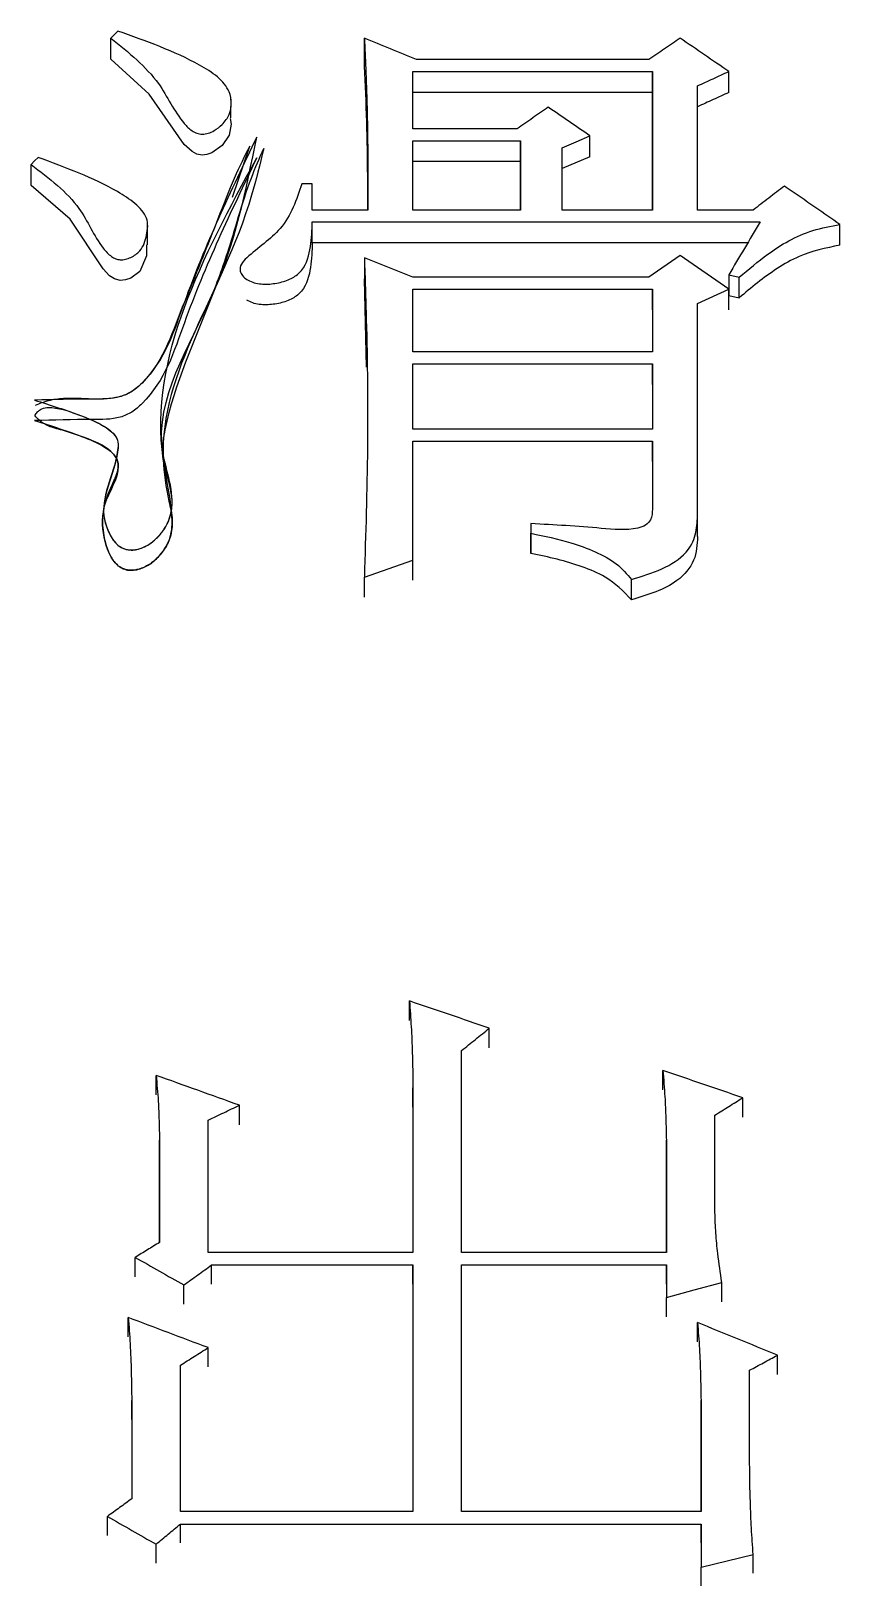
# Model space of a CAD drawing. Header units: millimetres. Extents: x 5659 to 7608, y 3628 to 5007.
# Drawn here: x 6105.147 to 6107.668, y 4816.518 to 4821.364 of the extents above; entities that cross this region are included whole.
import ezdxf

# ---------------------------------------------------------------- set-up
doc = ezdxf.new("R2010")
doc.units = ezdxf.units.MM

msp = doc.modelspace()

# ---------------------------------------------------------------- linework, layer by layer
at = {"color": 7, "linetype": 'Continuous', "lineweight": 25}
for p, q in [((6105.4179, 4821.3644), (6105.3963, 4821.3422)), ((6105.3963, 4821.2768), (6105.3963, 4821.3422)), ((6106.186, 4821.2768), (6106.186, 4821.3422)), ((6107.073, 4821.2754), (6106.3482, 4821.2755)), ((6106.3374, 4821.2384), (6107.0838, 4821.2384)), ((6106.3374, 4821.06), (6106.3374, 4821.2384)), ((6107.0838, 4821.2384), (6107.0838, 4820.8066)), ((6107.0838, 4821.1731), (6107.0838, 4821.2384)), ((6107.3218, 4821.1731), (6107.3218, 4821.2384)), ((6105.7695, 4821.1492), (6105.7695, 4821.1586)), ((6107.0838, 4821.1731), (6106.3374, 4821.1731)), ((6107.0838, 4820.8066), (6107.0838, 4821.1731)), ((6107.2244, 4820.8066), (6107.2244, 4821.1938)), ((6105.7695, 4821.0935), (6105.7695, 4821.1294)), ((6106.6619, 4821.06), (6106.3374, 4821.06)), ((6106.3374, 4821.0228), (6106.6727, 4821.0228)), ((6106.3374, 4820.8066), (6106.3374, 4821.0228)), ((6106.6727, 4821.0228), (6106.6727, 4820.8066)), ((6106.6727, 4820.9579), (6106.6727, 4821.0228)), ((6106.8891, 4820.9727), (6106.8891, 4821.0377)), ((6105.7749, 4820.8467), (6105.8293, 4821.0062)), ((6106.8025, 4820.8066), (6106.8025, 4821.0005)), ((6106.8891, 4820.9727), (6106.8025, 4820.9356)), ((6106.6727, 4820.9579), (6106.3374, 4820.9579)), ((6106.6727, 4820.8066), (6106.6727, 4820.9579)), ((6106.0237, 4820.8887), (6105.9913, 4820.8887)), ((6106.0237, 4820.8066), (6106.0237, 4820.8887)), ((6106.1968, 4820.8066), (6106.0237, 4820.8066)), ((6106.0237, 4820.7693), (6107.4191, 4820.7693)), ((6106.0237, 4820.7046), (6106.0237, 4820.7693)), ((6106.6727, 4820.8066), (6106.3374, 4820.8066)), ((6107.0838, 4820.8066), (6106.8025, 4820.8066)), ((6107.3975, 4820.8066), (6107.2244, 4820.8066)), ((6105.5106, 4820.6978), (6105.5106, 4820.7625)), ((6107.668, 4820.6971), (6107.668, 4820.7618)), ((6107.3809, 4820.7046), (6106.0237, 4820.7046)), ((6105.7985, 4820.6218), (6105.7985, 4820.6214)), ((6106.3374, 4820.5972), (6106.186, 4820.6571)), ((6106.186, 4820.6571), (6106.186, 4820.5926)), ((6107.1703, 4820.6646), (6107.073, 4820.5972)), ((6107.3218, 4820.5598), (6107.1703, 4820.6646)), ((6106.1927, 4820.3165), (6106.186, 4820.5926)), ((6107.073, 4820.5972), (6106.3374, 4820.5972)), ((6107.3218, 4820.6047), (6107.3542, 4820.5972)), ((6107.3218, 4820.6047), (6107.3218, 4820.5403)), ((6107.3542, 4820.5328), (6107.3542, 4820.5972)), ((6106.3374, 4820.5598), (6107.0838, 4820.5598)), ((6106.3374, 4820.3647), (6106.3374, 4820.5598)), ((6107.0838, 4820.5598), (6107.0838, 4820.3646)), ((6107.0838, 4820.4954), (6107.0838, 4820.5598)), ((6107.2244, 4820.5148), (6107.3218, 4820.5598)), ((6107.3218, 4820.4954), (6107.3218, 4820.5598)), ((6107.3218, 4820.5403), (6107.3542, 4820.5328)), ((6107.2244, 4819.8518), (6107.2244, 4820.5148)), ((6107.0838, 4820.3646), (6106.3374, 4820.3647)), ((6106.3374, 4820.3271), (6107.0838, 4820.3271)), ((6106.3374, 4820.1238), (6106.3374, 4820.3271)), ((6107.0838, 4820.3271), (6107.0838, 4820.1238)), ((6107.0838, 4820.2631), (6107.0838, 4820.3271)), ((6107.0838, 4820.1238), (6106.3374, 4820.1238)), ((6106.3374, 4820.0861), (6107.0838, 4820.0861)), ((6106.3374, 4819.7155), (6106.3374, 4820.0861)), ((6107.0838, 4820.0861), (6107.0838, 4819.8745)), ((6107.0838, 4820.0224), (6107.0838, 4820.0861)), ((6107.2244, 4819.7885), (6107.2244, 4819.8518)), ((6106.7052, 4819.8291), (6106.7052, 4819.7988)), ((6106.7052, 4819.8291), (6106.7052, 4819.7658)), ((6106.7052, 4819.7354), (6106.7052, 4819.7988)), ((6106.186, 4819.6624), (6106.3374, 4819.7155)), ((6106.3374, 4819.6523), (6106.3374, 4819.7155)), ((6106.186, 4819.5993), (6106.186, 4819.6624)), ((6107.0189, 4819.5916), (6107.0189, 4819.6548)), ((6106.3266, 4818.2798), (6106.3266, 4818.341)), ((6106.5754, 4818.195), (6106.5754, 4818.256)), ((6106.4889, 4817.5572), (6106.4889, 4818.1864)), ((6105.5369, 4818.0481), (6105.5369, 4818.109)), ((6107.1163, 4818.0636), (6107.1163, 4818.1245)), ((6106.3374, 4818.0703), (6106.3374, 4817.5572)), ((6106.3374, 4818.0095), (6106.3374, 4818.0703)), ((6105.7966, 4817.9553), (6105.7966, 4818.016)), ((6107.3651, 4817.9785), (6107.3651, 4818.0393)), ((6105.6992, 4817.5572), (6105.6992, 4817.9695)), ((6107.2785, 4817.6819), (6107.2785, 4817.985)), ((6105.5478, 4817.9074), (6105.5478, 4817.5884)), ((6105.5478, 4817.8468), (6105.5478, 4817.9074)), ((6107.1271, 4817.9074), (6107.1271, 4817.5572)), ((6107.1271, 4817.8468), (6107.1271, 4817.9074)), ((6105.5478, 4817.5884), (6105.5478, 4817.8465)), ((6107.1271, 4817.5572), (6107.1271, 4817.8465)), ((6105.472, 4817.4815), (6105.472, 4817.5416)), ((6106.3374, 4817.5572), (6105.6992, 4817.5572)), ((6107.1271, 4817.5572), (6106.4889, 4817.5572)), ((6105.71, 4817.5182), (6106.3374, 4817.5182)), ((6105.71, 4817.4581), (6105.71, 4817.5182)), ((6106.3374, 4817.5182), (6106.3374, 4816.7499)), ((6106.3374, 4817.4581), (6106.3374, 4817.5182)), ((6106.4889, 4817.5182), (6107.1271, 4817.5182)), ((6106.4889, 4816.7499), (6106.4889, 4817.5182)), ((6107.1271, 4817.5182), (6107.1271, 4817.4167)), ((6107.1271, 4817.4581), (6107.1271, 4817.5182)), ((6105.6235, 4817.3957), (6105.6235, 4817.4557)), ((6107.3002, 4817.4035), (6107.3002, 4817.4635)), ((6107.1271, 4817.3567), (6107.1271, 4817.4167)), ((6105.4504, 4817.2943), (6105.4504, 4817.3542)), ((6107.2244, 4817.2787), (6107.2244, 4817.3385)), ((6105.6992, 4817.2005), (6105.6992, 4817.2603)), ((6107.4732, 4817.1771), (6107.4732, 4817.2368)), ((6105.6127, 4816.7499), (6105.6127, 4817.2055)), ((6107.3867, 4816.8994), (6107.3867, 4817.1898)), ((6105.4612, 4817.0958), (6105.4612, 4816.7893)), ((6105.4612, 4817.0362), (6105.4612, 4817.0958)), ((6107.2353, 4817.0958), (6107.2353, 4816.7499)), ((6107.2353, 4817.0362), (6107.2353, 4817.0958)), ((6107.2353, 4816.7499), (6107.2353, 4817.0359)), ((6106.3374, 4816.7499), (6105.6127, 4816.7499)), ((6107.2353, 4816.7499), (6106.4889, 4816.7499)), ((6105.3855, 4816.6751), (6105.3855, 4816.7342)), ((6105.6127, 4816.6515), (6105.6127, 4816.7105)), ((6107.2353, 4816.7105), (6107.2353, 4816.5765)), ((6107.2353, 4816.6515), (6107.2353, 4816.7105)), ((6105.537, 4816.5885), (6105.537, 4816.6475)), ((6107.3975, 4816.557), (6107.3975, 4816.6159)), ((6107.2353, 4816.5176), (6107.2353, 4816.5765))]:
    msp.add_line(p, q, dxfattribs=at)
at = {"color": 7, "linetype": 'Continuous', "lineweight": 25, "flags": 128}
for points in [[(6105.7679, 4821.0921), (6105.7714, 4821.0743), (6105.7648, 4821.0398), (6105.7425, 4821.0082), (6105.7102, 4820.9853), (6105.6956, 4820.9799), (6105.6808, 4820.9781), (6105.6644, 4820.9811), (6105.6492, 4820.9886), (6105.6249, 4821.0112), (6105.5158, 4821.1675), (6105.3963, 4821.2768), (6105.3963, 4821.2768)], [(6106.8025, 4821.0005), (6106.8458, 4821.0191), (6106.8891, 4821.0377)], [(6105.1691, 4820.9707), (6105.1583, 4820.9595), (6105.1475, 4820.9484)], [(6105.1475, 4820.8835), (6105.1475, 4820.9075), (6105.1475, 4820.9279), (6105.1475, 4820.9484)], [(6105.5071, 4820.6978), (6105.5073, 4820.6641), (6105.4859, 4820.6147), (6105.4583, 4820.5945), (6105.4418, 4820.5886), (6105.4251, 4820.5871), (6105.4076, 4820.5919), (6105.3919, 4820.6019), (6105.3723, 4820.6228), (6105.2691, 4820.778), (6105.1475, 4820.8835), (6105.1475, 4820.8835)], [(6107.1271, 4817.4167), (6107.2136, 4817.4401), (6107.3002, 4817.4635)], [(6105.6127, 4816.7105), (6106.2465, 4816.7105), (6107.2353, 4816.7105)], [(6107.2353, 4816.5765), (6107.3164, 4816.5962), (6107.3975, 4816.6159)]]:
    msp.add_lwpolyline(points, dxfattribs=at)
at = {"color": 7, "linetype": 'Continuous', "lineweight": 25}
for points, knots in [([(6105.3963, 4821.3422), (6105.4514, 4821.2978), (6105.5488, 4821.2191), (6105.5954, 4821.106), (6105.6432, 4821.0562), (6105.6636, 4821.0456), (6105.6816, 4821.0419), (6105.7008, 4821.0455), (6105.7222, 4821.0558), (6105.7465, 4821.0748), (6105.7674, 4821.1039), (6105.7735, 4821.1398), (6105.766, 4821.1817), (6105.73, 4821.2242), (6105.6165, 4821.2937), (6105.506, 4821.3331), (6105.4179, 4821.3644)], [0, 0, 0, 0, 0.207529, 0.367372, 0.400835, 0.41667, 0.431354, 0.448141, 0.466694, 0.497248, 0.538464, 0.578549, 0.61996, 0.682145, 0.746849, 1, 1, 1, 1]), ([(6106.186, 4821.3422), (6106.1874, 4821.3107), (6106.1892, 4821.2714), (6106.191, 4821.2281), (6106.1916, 4821.2143), (6106.1919, 4821.2044), (6106.1923, 4821.1946), (6106.1929, 4821.1788), (6106.1934, 4821.1631), (6106.1939, 4821.1473), (6106.1943, 4821.1315), (6106.1947, 4821.1157), (6106.1951, 4821.096), (6106.1954, 4821.0802), (6106.1957, 4821.0644), (6106.1959, 4821.0486), (6106.1961, 4821.0328), (6106.1963, 4821.017), (6106.1964, 4821.0051), (6106.1965, 4820.9953), (6106.1965, 4820.9854), (6106.1966, 4820.9775), (6106.1967, 4820.9676), (6106.1967, 4820.9597), (6106.1967, 4820.9518), (6106.1968, 4820.9438), (6106.1968, 4820.9359), (6106.1968, 4820.926), (6106.1968, 4820.9181), (6106.1968, 4820.9102), (6106.1968, 4820.9023), (6106.1968, 4820.8944), (6106.1968, 4820.8845), (6106.1968, 4820.8765), (6106.1968, 4820.8686), (6106.1968, 4820.8607), (6106.1968, 4820.8528), (6106.1968, 4820.8429), (6106.1968, 4820.8359), (6106.1968, 4820.829), (6106.1968, 4820.825), (6106.1968, 4820.8201), (6106.1968, 4820.8161), (6106.1968, 4820.8113), (6106.1968, 4820.8085), (6106.1968, 4820.8066)], [0, 0, 0, 0, 0.176928, 0.221159, 0.243275, 0.254333, 0.276449, 0.298565, 0.342797, 0.364913, 0.387029, 0.431261, 0.453377, 0.497609, 0.519725, 0.54184, 0.586072, 0.608188, 0.630304, 0.65242, 0.663478, 0.685594, 0.696652, 0.718768, 0.729826, 0.740884, 0.763, 0.774058, 0.796174, 0.807232, 0.818289, 0.840405, 0.851463, 0.873579, 0.884637, 0.895695, 0.917811, 0.928869, 0.950985, 0.956514, 0.967572, 0.973101, 0.984159, 0.989688, 1, 1, 1, 1]), ([(6106.3482, 4821.2755), (6106.3212, 4821.2866), (6106.2671, 4821.3088), (6106.213, 4821.331), (6106.186, 4821.3422)], [0, 0, 0, 0, 0.4999992, 1, 1, 1, 1]), ([(6107.1703, 4821.3422), (6107.1541, 4821.331), (6107.1217, 4821.3088), (6107.0892, 4821.2866), (6107.073, 4821.2754)], [0, 0, 0, 0, 0.499998, 1, 1, 1, 1]), ([(6107.3218, 4821.2384), (6107.2965, 4821.2557), (6107.246, 4821.2903), (6107.1956, 4821.3249), (6107.1703, 4821.3422)], [0, 0, 0, 0, 0.4999988, 1, 1, 1, 1]), ([(6106.1966, 4820.8066), (6106.1967, 4820.8484), (6106.1967, 4820.948), (6106.1934, 4821.1047), (6106.1884, 4821.2194), (6106.186, 4821.2768)], [0, 0, 0, 0, 0.2657714, 0.632843, 1, 1, 1, 1]), ([(6107.2244, 4821.1938), (6107.2406, 4821.2012), (6107.2731, 4821.2161), (6107.3055, 4821.2309), (6107.3218, 4821.2384)], [0, 0, 0, 0, 0.499999, 1, 1, 1, 1]), ([(6107.3218, 4821.1731), (6107.3055, 4821.1657), (6107.2731, 4821.1509), (6107.2406, 4821.136), (6107.2244, 4821.1286)], [0, 0, 0, 0, 0.499998, 1, 1, 1, 1]), ([(6106.7593, 4821.127), (6106.743, 4821.1158), (6106.7106, 4821.0935), (6106.6781, 4821.0712), (6106.6619, 4821.06)], [0, 0, 0, 0, 0.499998, 1, 1, 1, 1]), ([(6106.8891, 4821.0377), (6106.8674, 4821.0526), (6106.8242, 4821.0824), (6106.7809, 4821.1121), (6106.7593, 4821.127)], [0, 0, 0, 0, 0.499999, 1, 1, 1, 1]), ([(6105.1583, 4820.2141), (6105.2074, 4820.1986), (6105.2845, 4820.1742), (6105.3691, 4820.139), (6105.4047, 4820.1106), (6105.4195, 4820.0884), (6105.4157, 4820.0003), (6105.3539, 4819.9043), (6105.387, 4819.8026), (6105.4081, 4819.7694), (6105.4271, 4819.7549), (6105.4425, 4819.7484), (6105.4598, 4819.7459), (6105.4784, 4819.748), (6105.4975, 4819.7546), (6105.5196, 4819.7669), (6105.5432, 4819.7862), (6105.57, 4819.8199), (6105.6042, 4819.9099), (6105.4918, 4820.1602), (6105.7512, 4820.5412), (6105.8174, 4820.8693), (6105.8506, 4821.034)], [0, 0, 0, 0, 0.062139, 0.097741, 0.110846, 0.121745, 0.134474, 0.241844, 0.272517, 0.28985, 0.296872, 0.303283, 0.310072, 0.317098, 0.324991, 0.334204, 0.348814, 0.364868, 0.393646, 0.487371, 0.742662, 1, 1, 1, 1]), ([(6105.8506, 4821.034), (6105.7701, 4820.8659), (6105.6494, 4820.6141), (6105.5614, 4820.3273), (6105.4642, 4820.2405), (6105.412, 4820.2168), (6105.3057, 4820.2182), (6105.2174, 4820.2157), (6105.1583, 4820.2141)], [0, 0, 0, 0, 0.500155, 0.749433, 0.782567, 0.811815, 0.874052, 1, 1, 1, 1]), ([(6105.1475, 4820.9484), (6105.2037, 4820.9056), (6105.303, 4820.8302), (6105.3455, 4820.7164), (6105.3907, 4820.6654), (6105.4105, 4820.6544), (6105.4257, 4820.6506), (6105.4426, 4820.6525), (6105.4645, 4820.6609), (6105.4958, 4820.6837), (6105.5089, 4820.7287), (6105.515, 4820.7831), (6105.4722, 4820.8297), (6105.3633, 4820.899), (6105.2552, 4820.9389), (6105.1691, 4820.9707)], [0, 0, 0, 0, 0.207996, 0.367554, 0.405471, 0.419369, 0.432328, 0.447278, 0.463534, 0.497494, 0.558303, 0.619645, 0.682126, 0.746669, 1, 1, 1, 1]), ([(6105.8506, 4820.969), (6105.77, 4820.8012), (6105.6493, 4820.5496), (6105.5614, 4820.263), (6105.4641, 4820.1764), (6105.4118, 4820.1529), (6105.3056, 4820.1543), (6105.2174, 4820.1518), (6105.1583, 4820.1502)], [0, 0, 0, 0, 0.500153, 0.749421, 0.782538, 0.811803, 0.874043, 1, 1, 1, 1]), ([(6105.1583, 4820.1502), (6105.2108, 4820.1337), (6105.2885, 4820.1093), (6105.375, 4820.0722), (6105.4078, 4820.044), (6105.4176, 4820.0241), (6105.4241, 4819.9716), (6105.3726, 4819.9089), (6105.3682, 4819.8236), (6105.3771, 4819.7703), (6105.3929, 4819.7287), (6105.4098, 4819.7042), (6105.4296, 4819.6897), (6105.4478, 4819.6835), (6105.4679, 4819.6831), (6105.4931, 4819.6889), (6105.5222, 4819.7041), (6105.5571, 4819.7368), (6105.5864, 4819.7864), (6105.5887, 4819.8899), (6105.4832, 4820.2908), (6105.6826, 4820.6589), (6105.8506, 4820.969)], [0, 0, 0, 0, 0.066326, 0.098069, 0.114802, 0.122366, 0.12991, 0.194026, 0.225577, 0.257771, 0.274923, 0.290948, 0.299033, 0.306308, 0.31368, 0.322028, 0.336671, 0.353914, 0.385654, 0.416675, 0.50855, 1, 1, 1, 1]), ([(6105.8723, 4820.9981), (6105.8605, 4820.949), (6105.7694, 4820.5696), (6105.5181, 4820.2734), (6105.5707, 4819.9224), (6105.5903, 4819.8423), (6105.5845, 4819.7885), (6105.5626, 4819.7453), (6105.5336, 4819.7133), (6105.5025, 4819.6927), (6105.4758, 4819.6842), (6105.4569, 4819.6833), (6105.4446, 4819.685), (6105.4337, 4819.6886), (6105.421, 4819.6954), (6105.4087, 4819.7069), (6105.3957, 4819.7254), (6105.3878, 4819.7423), (6105.3834, 4819.7548), (6105.3821, 4819.759), (6105.3711, 4819.7945), (6105.3649, 4819.8572), (6105.3902, 4819.9315), (6105.4136, 4819.9774), (6105.4206, 4820.0084), (6105.4159, 4820.0332), (6105.3844, 4820.0687), (6105.3199, 4820.0968), (6105.2572, 4820.117), (6105.2177, 4820.1272), (6105.1995, 4820.1339), (6105.1859, 4820.1413), (6105.1706, 4820.1518), (6105.1638, 4820.1607), (6105.1592, 4820.1668)], [0, 0, 0, 0, 0.063403, 0.490083, 0.555845, 0.585953, 0.612335, 0.635418, 0.654818, 0.670315, 0.682341, 0.687426, 0.692125, 0.696624, 0.701068, 0.709996, 0.718666, 0.732514, 0.736768, 0.73811, 0.738909, 0.79149, 0.829877, 0.853354, 0.86561, 0.876875, 0.890063, 0.92862, 0.960137, 0.969562, 0.976521, 0.982326, 0.987997, 1, 1, 1, 1]), ([(6105.1592, 4820.1668), (6105.1618, 4820.1704), (6105.1651, 4820.1751), (6105.1711, 4820.1809), (6105.18, 4820.1866), (6105.1936, 4820.1919), (6105.2383, 4820.1901), (6105.3051, 4820.1651), (6105.3727, 4820.1378), (6105.4073, 4820.1082), (6105.4189, 4820.0875), (6105.4191, 4820.0011), (6105.3554, 4819.9094), (6105.3853, 4819.8092), (6105.4028, 4819.7745), (6105.4245, 4819.7562), (6105.4385, 4819.75), (6105.4497, 4819.7474), (6105.4617, 4819.7467), (6105.4792, 4819.7484), (6105.5024, 4819.7564), (6105.5288, 4819.7734), (6105.5535, 4819.7979), (6105.574, 4819.8293), (6105.604, 4819.9147), (6105.5471, 4820.0134), (6105.5845, 4820.244), (6105.684, 4820.4568), (6105.7588, 4820.6675), (6105.7834, 4820.7495), (6105.8029, 4820.8172), (6105.834, 4820.9128), (6105.8594, 4820.9694), (6105.8723, 4820.9981)], [0, 0, 0, 0, 0.007115, 0.009283, 0.013168, 0.022788, 0.029323, 0.067396, 0.105312, 0.117519, 0.126527, 0.138469, 0.245589, 0.268554, 0.290817, 0.300477, 0.304973, 0.309414, 0.313965, 0.318785, 0.329689, 0.342801, 0.358258, 0.375878, 0.395342, 0.489004, 0.523993, 0.742498, 0.828477, 0.854871, 0.870121, 0.933939, 1, 1, 1, 1]), ([(6105.8293, 4821.0062), (6105.813, 4820.9748), (6105.7809, 4820.913), (6105.7238, 4820.7621), (6105.6755, 4820.6434), (6105.6411, 4820.5566), (6105.5922, 4820.4438), (6105.5616, 4820.3283), (6105.4658, 4820.2416), (6105.4282, 4820.2236), (6105.3836, 4820.2169), (6105.3233, 4820.217), (6105.2609, 4820.2218), (6105.2003, 4820.2135), (6105.1734, 4820.2026), (6105.16, 4820.1972)], [0, 0, 0, 0, 0.127271, 0.250947, 0.419961, 0.470254, 0.498152, 0.744763, 0.775002, 0.804533, 0.835455, 0.868351, 0.930416, 0.965226, 1, 1, 1, 1]), ([(6105.9913, 4820.8887), (6105.9749, 4820.8391), (6105.9455, 4820.7495), (6105.8461, 4820.6837), (6105.8008, 4820.6396), (6105.7966, 4820.6183), (6105.8052, 4820.6014), (6105.8193, 4820.5894), (6105.844, 4820.5782), (6105.8808, 4820.5735), (6105.9235, 4820.5798), (6105.9633, 4820.593), (6106.0052, 4820.6294), (6106.0207, 4820.6928), (6106.0227, 4820.7438), (6106.0237, 4820.7693)], [0, 0, 0, 0, 0.231115, 0.416996, 0.453479, 0.487626, 0.51108, 0.53533, 0.560619, 0.61156, 0.663004, 0.713338, 0.761901, 0.881097, 1, 1, 1, 1]), ([(6107.4949, 4820.8812), (6107.4786, 4820.8688), (6107.4462, 4820.8439), (6107.4137, 4820.8191), (6107.3975, 4820.8066)], [0, 0, 0, 0, 0.499999, 1, 1, 1, 1]), ([(6107.668, 4820.7618), (6107.643, 4820.779), (6107.6017, 4820.8076), (6107.544, 4820.8474), (6107.5112, 4820.87), (6107.4949, 4820.8812)], [0, 0, 0, 0, 0.43259, 0.716295, 1, 1, 1, 1]), ([(6107.4191, 4820.7693), (6107.4029, 4820.7419), (6107.3705, 4820.6871), (6107.338, 4820.6322), (6107.3218, 4820.6047)], [0, 0, 0, 0, 0.5, 1, 1, 1, 1]), ([(6107.3542, 4820.5972), (6107.3834, 4820.6216), (6107.4316, 4820.662), (6107.5073, 4820.7124), (6107.5831, 4820.7454), (6107.6395, 4820.7563), (6107.6679, 4820.7618)], [0, 0, 0, 0, 0.333781, 0.552151, 0.77417, 1, 1, 1, 1]), ([(6106.0237, 4820.7046), (6106.0227, 4820.6792), (6106.0207, 4820.6283), (6106.0052, 4820.565), (6105.9633, 4820.5286), (6105.9234, 4820.5154), (6105.8809, 4820.5093), (6105.8436, 4820.5134), (6105.8257, 4820.5227), (6105.8197, 4820.5258)], [0, 0, 0, 0, 0.255753, 0.512159, 0.616677, 0.725055, 0.835847, 0.945555, 1, 1, 1, 1]), ([(6107.6679, 4820.6971), (6107.6241, 4820.6879), (6107.5526, 4820.6728), (6107.4716, 4820.6248), (6107.41, 4820.5807), (6107.3728, 4820.5487), (6107.3542, 4820.5328)], [0, 0, 0, 0, 0.347143, 0.566978, 0.784321, 1, 1, 1, 1]), ([(6106.186, 4820.6571), (6106.1882, 4820.5934), (6106.1951, 4820.3968), (6106.1984, 4820.0657), (6106.1901, 4819.7968), (6106.186, 4819.6624)], [0, 0, 0, 0, 0.193449, 0.596574, 1, 1, 1, 1]), ([(6107.0839, 4819.8745), (6107.0834, 4819.8631), (6107.0826, 4819.8449), (6107.0639, 4819.8228), (6107.0107, 4819.8056), (6106.8877, 4819.819), (6106.7777, 4819.8251), (6106.7052, 4819.8291)], [0, 0, 0, 0, 0.1012919, 0.1614916, 0.2249951, 0.4893613, 1, 1, 1, 1]), ([(6107.0189, 4819.6548), (6107.0509, 4819.6647), (6107.1139, 4819.6843), (6107.1902, 4819.7308), (6107.2215, 4819.7934), (6107.2235, 4819.8324), (6107.2244, 4819.8518)], [0, 0, 0, 0, 0.291832, 0.574338, 0.788145, 1, 1, 1, 1]), ([(6106.7052, 4819.7988), (6106.7473, 4819.7901), (6106.8163, 4819.7759), (6106.9054, 4819.7432), (6106.9742, 4819.7071), (6107.0041, 4819.672), (6107.0189, 4819.6548)], [0, 0, 0, 0, 0.347314, 0.569762, 0.788105, 1, 1, 1, 1]), ([(6106.7052, 4819.7657), (6106.7052, 4819.76), (6106.7052, 4819.75), (6106.7052, 4819.7399), (6106.7052, 4819.7354)], [0, 0, 0, 0, 0.56, 1, 1, 1, 1]), ([(6107.2244, 4819.7884), (6107.2232, 4819.7634), (6107.2207, 4819.7132), (6107.1524, 4819.6321), (6107.0702, 4819.6071), (6107.0189, 4819.5916)], [0, 0, 0, 0, 0.270016, 0.54466, 1, 1, 1, 1]), ([(6107.0189, 4819.5916), (6106.9938, 4819.6174), (6106.9519, 4819.6606), (6106.8647, 4819.6955), (6106.787, 4819.7194), (6106.7325, 4819.7301), (6106.7052, 4819.7354)], [0, 0, 0, 0, 0.328972, 0.550181, 0.774311, 1, 1, 1, 1]), ([(6106.3266, 4818.341), (6106.3285, 4818.3143), (6106.3323, 4818.2608), (6106.3362, 4818.1705), (6106.337, 4818.107), (6106.3374, 4818.0703)], [0, 0, 0, 0, 0.2972646, 0.5945414, 1, 1, 1, 1]), ([(6106.5754, 4818.256), (6106.5339, 4818.2702), (6106.451, 4818.2986), (6106.3681, 4818.3269), (6106.3266, 4818.341)], [0, 0, 0, 0, 0.4999994, 1, 1, 1, 1]), ([(6106.4889, 4818.1864), (6106.5033, 4818.198), (6106.5321, 4818.2213), (6106.561, 4818.2445), (6106.5754, 4818.256)], [0, 0, 0, 0, 0.5, 1, 1, 1, 1]), ([(6105.5369, 4818.109), (6105.5395, 4818.082), (6105.5438, 4818.0349), (6105.5464, 4817.9677), (6105.5473, 4817.9275), (6105.5478, 4817.9074)], [0, 0, 0, 0, 0.403496, 0.701702, 1, 1, 1, 1]), ([(6105.7966, 4818.016), (6105.7533, 4818.0315), (6105.6667, 4818.0625), (6105.5802, 4818.0935), (6105.5369, 4818.109)], [0, 0, 0, 0, 0.499999, 1, 1, 1, 1]), ([(6107.1163, 4818.1245), (6107.1186, 4818.0972), (6107.1227, 4818.0475), (6107.1256, 4817.9751), (6107.1266, 4817.93), (6107.1271, 4817.9074)], [0, 0, 0, 0, 0.37761, 0.688762, 1, 1, 1, 1]), ([(6107.3651, 4818.0393), (6107.3236, 4818.0535), (6107.2407, 4818.0819), (6107.1577, 4818.1103), (6107.1163, 4818.1245)], [0, 0, 0, 0, 0.499999, 1, 1, 1, 1]), ([(6105.6992, 4817.9695), (6105.7154, 4817.9772), (6105.7479, 4817.9928), (6105.7803, 4818.0083), (6105.7966, 4818.016)], [0, 0, 0, 0, 0.500001, 1, 1, 1, 1]), ([(6107.2785, 4817.985), (6107.293, 4817.9941), (6107.3218, 4818.0122), (6107.3506, 4818.0302), (6107.3651, 4818.0393)], [0, 0, 0, 0, 0.500001, 1, 1, 1, 1]), ([(6107.3002, 4817.4635), (6107.2956, 4817.4936), (6107.2879, 4817.5448), (6107.2809, 4817.6177), (6107.2793, 4817.6605), (6107.2785, 4817.6819)], [0, 0, 0, 0, 0.4132863, 0.7064309, 1, 1, 1, 1]), ([(6105.5478, 4817.5884), (6105.5351, 4817.5806), (6105.5099, 4817.565), (6105.4847, 4817.5494), (6105.472, 4817.5416)], [0, 0, 0, 0, 0.5, 1, 1, 1, 1]), ([(6105.472, 4817.5416), (6105.4973, 4817.5273), (6105.5478, 4817.4987), (6105.5982, 4817.4701), (6105.6235, 4817.4557)], [0, 0, 0, 0, 0.499999, 1, 1, 1, 1]), ([(6105.6235, 4817.4557), (6105.6379, 4817.4662), (6105.6668, 4817.487), (6105.6956, 4817.5078), (6105.71, 4817.5182)], [0, 0, 0, 0, 0.499999, 1, 1, 1, 1]), ([(6105.4504, 4817.3542), (6105.4524, 4817.3268), (6105.4566, 4817.2702), (6105.4598, 4817.184), (6105.4607, 4817.1252), (6105.4612, 4817.0958)], [0, 0, 0, 0, 0.317984, 0.658934, 1, 1, 1, 1]), ([(6105.6992, 4817.2603), (6105.6577, 4817.2759), (6105.5748, 4817.3072), (6105.4919, 4817.3385), (6105.4504, 4817.3542)], [0, 0, 0, 0, 0.499999, 1, 1, 1, 1]), ([(6107.2244, 4817.3385), (6107.2266, 4817.3112), (6107.2308, 4817.2572), (6107.2338, 4817.1762), (6107.2348, 4817.1226), (6107.2353, 4817.0958)], [0, 0, 0, 0, 0.338229, 0.669059, 1, 1, 1, 1]), ([(6107.4732, 4817.2368), (6107.4318, 4817.2538), (6107.3488, 4817.2877), (6107.2659, 4817.3216), (6107.2244, 4817.3385)], [0, 0, 0, 0, 0.499999, 1, 1, 1, 1]), ([(6105.6127, 4817.2055), (6105.6271, 4817.2146), (6105.6559, 4817.2329), (6105.6848, 4817.2512), (6105.6992, 4817.2603)], [0, 0, 0, 0, 0.500001, 1, 1, 1, 1]), ([(6107.3867, 4817.1898), (6107.4011, 4817.1976), (6107.43, 4817.2133), (6107.4588, 4817.229), (6107.4732, 4817.2368)], [0, 0, 0, 0, 0.500001, 1, 1, 1, 1]), ([(6107.3975, 4816.6159), (6107.3957, 4816.6431), (6107.3921, 4816.6974), (6107.388, 4816.7919), (6107.3872, 4816.8592), (6107.3867, 4816.8994)], [0, 0, 0, 0, 0.287152, 0.574316, 1, 1, 1, 1]), ([(6105.4612, 4816.7893), (6105.4486, 4816.7801), (6105.4234, 4816.7617), (6105.3981, 4816.7433), (6105.3855, 4816.7342)], [0, 0, 0, 0, 0.5, 1, 1, 1, 1]), ([(6105.3855, 4816.7342), (6105.4107, 4816.7197), (6105.4612, 4816.6908), (6105.5117, 4816.6619), (6105.537, 4816.6475)], [0, 0, 0, 0, 0.499999, 1, 1, 1, 1]), ([(6105.537, 4816.6475), (6105.5496, 4816.658), (6105.5748, 4816.679), (6105.6001, 4816.7), (6105.6127, 4816.7105)], [0, 0, 0, 0, 0.499999, 1, 1, 1, 1])]:
    msp.add_open_spline(points, degree=3, knots=knots, dxfattribs=at)

doc.saveas('drawing.dxf')
